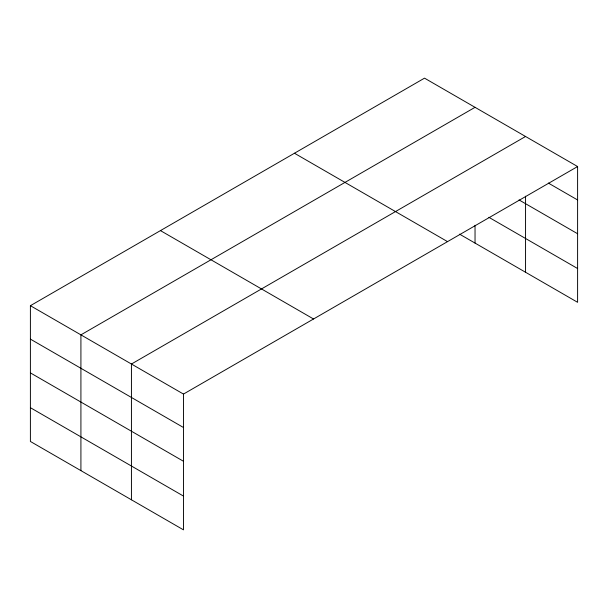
<?xml version="1.0" encoding="UTF-8"?>
<svg xmlns="http://www.w3.org/2000/svg" width="608" height="608" viewBox="0 0 608 608"><rect width="100%" height="100%" fill="white"/><g stroke="black" fill="none" stroke-linecap="round" stroke-linejoin="round"><path stroke-width="0.91" d="M30.4 305.695L183.479 394.075L183.479 529.849L30.4 441.461L30.4 305.695L424.521 78.151L577.6 166.539L577.6 302.305L459.557 234.148M475.038 107.32L80.917 334.864L80.917 470.63M525.555 136.488L131.434 364.025L131.434 499.799M183.479 394.075L577.6 166.539M548.325 183.061L577.6 199.964M519.034 199.926L577.6 233.738M488.885 217.314L577.6 268.531M294.462 153.246L447.541 241.627M160.459 230.607L313.538 318.987M30.4 339.12L183.479 427.508M30.4 372.894L183.479 461.274M30.4 407.694L183.479 496.075M525.555 196.179L525.555 272.255M475.038 225.264L475.038 243.086"/></g></svg>
